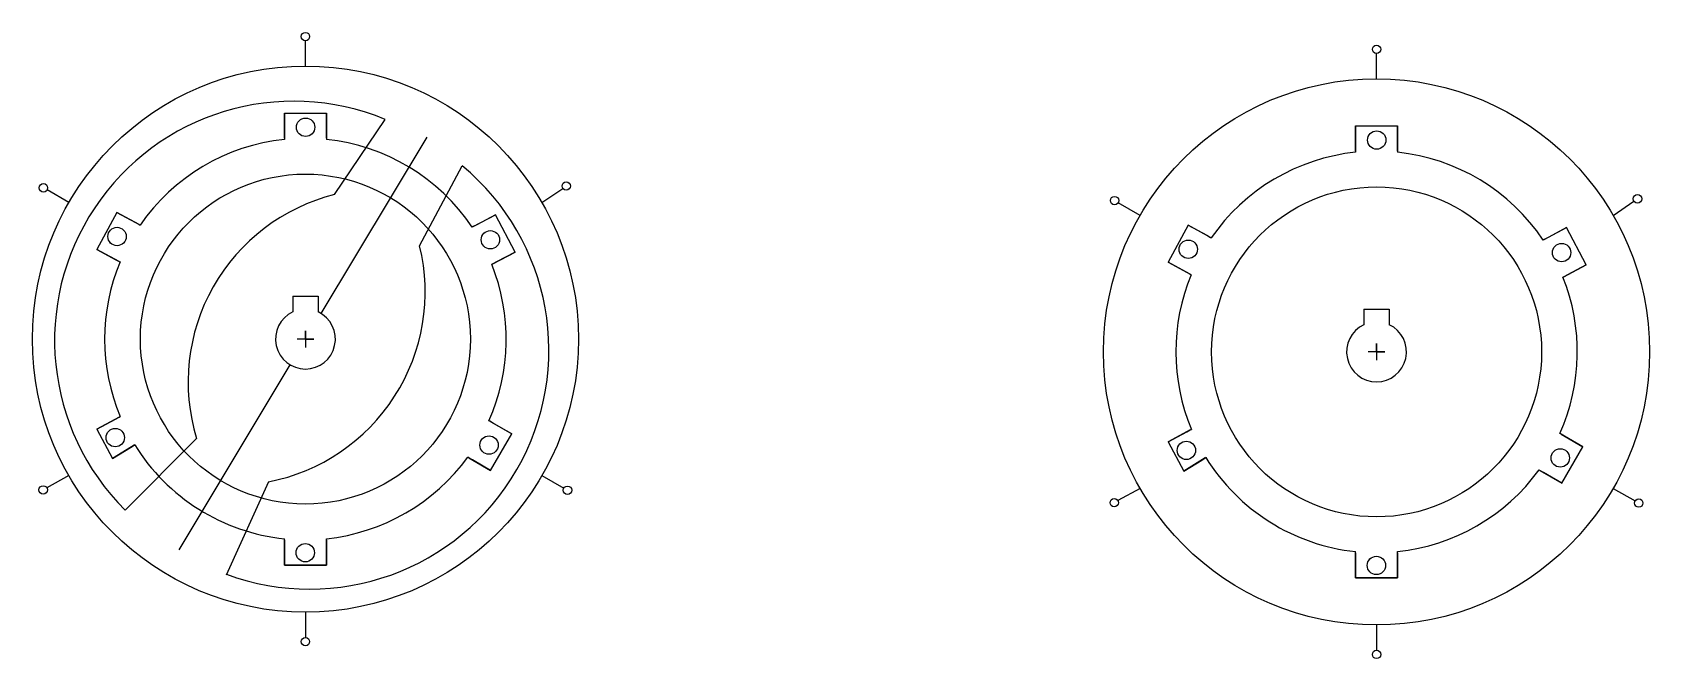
# Model space of a CAD drawing. Header units: millimetres. Extents: x 2331 to 2715, y 1863 to 2011.
import ezdxf

# ---------------------------------------------------------------- set-up
doc = ezdxf.new("R2010")
doc.units = ezdxf.units.MM

msp = doc.modelspace()

# ---------------------------------------------------------------- linework, layer by layer
for p, q in [((2395.51, 2003.44), (2395.51, 2009.44)), ((2649.89, 2000.41), (2649.89, 2006.41)), ((2390.51, 1992.28), (2390.51, 1987.28)), ((2390.51, 1986.28), (2390.51, 1992.28)), ((2390.51, 1992.28), (2400.51, 1992.28)), ((2400.51, 1986.28), (2400.51, 1992.28)), ((2400.51, 1992.28), (2400.51, 1987.28)), ((2402.38, 1972.91), (2414.48, 1990.76)), ((2390.51, 1987.28), (2390.51, 1986.28)), ((2390.51, 1986.28), (2390.53, 1986.02)), ((2390.51, 1986.28), (2390.53, 1986.02)), ((2424.31, 1986.52), (2399.17, 1944.69)), ((2400.51, 1986.28), (2400.48, 1986.02)), ((2400.51, 1986.28), (2400.48, 1986.02)), ((2400.51, 1987.28), (2400.51, 1986.28)), ((2644.89, 1989.24), (2644.89, 1984.24)), ((2644.89, 1983.24), (2644.89, 1989.24)), ((2644.89, 1989.24), (2654.89, 1989.24)), ((2654.89, 1983.24), (2654.89, 1989.24)), ((2654.89, 1989.24), (2654.89, 1984.24)), ((2644.89, 1984.24), (2644.89, 1983.24)), ((2644.89, 1983.24), (2644.92, 1982.98)), ((2644.89, 1983.24), (2644.92, 1982.98)), ((2654.89, 1983.24), (2654.87, 1982.98)), ((2654.89, 1983.24), (2654.87, 1982.98)), ((2654.89, 1984.24), (2654.89, 1983.24)), ((2422.63, 1960.71), (2432.75, 1979.75)), ((2451.66, 1971.02), (2456.63, 1974.38)), ((2339.35, 1971.02), (2334.14, 1974.01)), ((2593.73, 1967.98), (2588.53, 1970.98)), ((2706.05, 1967.98), (2711.02, 1971.35)), ((2350.76, 1968.67), (2345.97, 1959.89)), ((2350.76, 1968.67), (2355.15, 1966.28)), ((2356.03, 1965.8), (2350.76, 1968.67)), ((2435.32, 1965.3), (2440.63, 1968.1)), ((2440.63, 1968.1), (2436.21, 1965.77)), ((2445.3, 1959.26), (2440.63, 1968.1)), ((2355.15, 1966.28), (2356.03, 1965.8)), ((2356.03, 1965.8), (2356.24, 1965.65)), ((2356.03, 1965.8), (2356.24, 1965.65)), ((2435.32, 1965.3), (2435.11, 1965.15)), ((2435.32, 1965.3), (2435.11, 1965.15)), ((2436.21, 1965.77), (2435.32, 1965.3)), ((2605.15, 1965.64), (2600.36, 1956.85)), ((2605.15, 1965.64), (2609.54, 1963.24)), ((2610.42, 1962.76), (2605.15, 1965.64)), ((2609.54, 1963.24), (2610.42, 1962.76)), ((2610.42, 1962.76), (2610.63, 1962.62)), ((2610.42, 1962.76), (2610.63, 1962.62)), ((2689.71, 1962.26), (2695.02, 1965.07)), ((2690.6, 1962.73), (2689.71, 1962.26)), ((2695.02, 1965.07), (2690.6, 1962.73)), ((2699.69, 1956.23), (2695.02, 1965.07)), ((2351.24, 1957.02), (2345.97, 1959.89)), ((2345.97, 1959.89), (2350.36, 1957.5)), ((2440, 1956.46), (2445.3, 1959.26)), ((2445.3, 1959.26), (2440.88, 1956.93)), ((2689.71, 1962.26), (2689.49, 1962.12)), ((2689.71, 1962.26), (2689.49, 1962.12)), ((2350.36, 1957.5), (2351.24, 1957.02)), ((2351.24, 1957.02), (2351.48, 1956.92)), ((2351.24, 1957.02), (2351.48, 1956.92)), ((2440, 1956.46), (2439.75, 1956.36)), ((2440, 1956.46), (2439.75, 1956.36)), ((2440.88, 1956.93), (2440, 1956.46)), ((2605.63, 1953.98), (2600.36, 1956.85)), ((2600.36, 1956.85), (2604.75, 1954.46)), ((2694.38, 1953.42), (2699.69, 1956.23)), ((2699.69, 1956.23), (2695.27, 1953.89)), ((2604.75, 1954.46), (2605.63, 1953.98)), ((2605.63, 1953.98), (2605.87, 1953.88)), ((2605.63, 1953.98), (2605.87, 1953.88)), ((2694.38, 1953.42), (2694.14, 1953.33)), ((2694.38, 1953.42), (2694.14, 1953.33)), ((2695.27, 1953.89), (2694.38, 1953.42)), ((2392.51, 1948.76), (2398.51, 1948.76)), ((2392.51, 1948.76), (2392.51, 1945.04)), ((2398.51, 1948.76), (2398.51, 1945.04)), ((2646.89, 1945.73), (2652.89, 1945.73)), ((2646.89, 1945.73), (2646.89, 1942.01)), ((2652.89, 1945.73), (2652.89, 1942.01)), ((2395.51, 1938.6), (2395.51, 1940.6)), ((2395.51, 1940.6), (2395.51, 1936.6)), ((2397.51, 1938.6), (2393.51, 1938.6)), ((2395.51, 1938.6), (2397.51, 1938.6)), ((2649.89, 1935.56), (2649.89, 1937.56)), ((2649.89, 1937.56), (2649.89, 1933.56)), ((2391.84, 1932.5), (2365.42, 1888.54)), ((2651.89, 1935.56), (2647.89, 1935.56)), ((2649.89, 1935.56), (2651.89, 1935.56)), ((2351.28, 1920.09), (2346.01, 1917.21)), ((2346.01, 1917.21), (2350.4, 1919.61)), ((2346.01, 1917.21), (2349.73, 1910.23)), ((2350.4, 1919.61), (2351.28, 1920.09)), ((2351.28, 1920.09), (2351.52, 1920.19)), ((2351.28, 1920.09), (2351.52, 1920.19)), ((2439.3, 1919.08), (2439.06, 1919.19)), ((2439.3, 1919.08), (2439.06, 1919.19)), ((2439.3, 1919.08), (2444.49, 1916.08)), ((2440.16, 1918.58), (2439.3, 1919.08)), ((2444.49, 1916.08), (2440.16, 1918.58)), ((2605.66, 1917.06), (2600.4, 1914.18)), ((2600.4, 1914.18), (2604.79, 1916.58)), ((2604.79, 1916.58), (2605.66, 1917.06)), ((2605.66, 1917.06), (2605.91, 1917.16)), ((2605.66, 1917.06), (2605.91, 1917.16)), ((2354.82, 1913.4), (2349.73, 1910.23)), ((2349.73, 1910.23), (2353.97, 1912.87)), ((2369.64, 1915.02), (2352.72, 1897.98)), ((2353.97, 1912.87), (2354.82, 1913.4)), ((2354.82, 1913.4), (2355.03, 1913.56)), ((2354.82, 1913.4), (2355.03, 1913.56)), ((2439.49, 1907.42), (2444.49, 1916.08)), ((2600.4, 1914.18), (2604.11, 1907.2)), ((2693.69, 1916.05), (2693.45, 1916.16)), ((2693.69, 1916.05), (2693.45, 1916.16)), ((2693.69, 1916.05), (2698.88, 1913.05)), ((2694.55, 1915.55), (2693.69, 1916.05)), ((2693.88, 1904.39), (2698.88, 1913.05)), ((2698.88, 1913.05), (2694.55, 1915.55)), ((2434.3, 1910.42), (2434.09, 1910.58)), ((2434.3, 1910.42), (2434.09, 1910.58)), ((2435.16, 1909.92), (2434.3, 1910.42)), ((2434.3, 1910.42), (2439.49, 1907.42)), ((2439.49, 1907.42), (2435.16, 1909.92)), ((2609.21, 1910.37), (2604.11, 1907.2)), ((2604.11, 1907.2), (2608.36, 1909.84)), ((2608.36, 1909.84), (2609.21, 1910.37)), ((2609.21, 1910.37), (2609.42, 1910.53)), ((2609.21, 1910.37), (2609.42, 1910.53)), ((2339.35, 1906.17), (2334.09, 1903.27)), ((2451.66, 1906.17), (2456.88, 1903.2)), ((2688.69, 1907.39), (2688.48, 1907.54)), ((2688.69, 1907.39), (2688.48, 1907.54)), ((2689.55, 1906.89), (2688.69, 1907.39)), ((2688.69, 1907.39), (2693.88, 1904.39)), ((2693.88, 1904.39), (2689.55, 1906.89)), ((2386.75, 1904.71), (2376.65, 1882.57)), ((2593.73, 1903.14), (2588.48, 1900.24)), ((2706.05, 1903.14), (2711.27, 1900.17)), ((2390.51, 1890.91), (2390.53, 1891.17)), ((2390.51, 1890.91), (2390.53, 1891.17)), ((2390.51, 1889.91), (2390.51, 1890.91)), ((2390.51, 1890.91), (2390.51, 1884.91)), ((2390.51, 1884.91), (2390.51, 1889.91)), ((2400.51, 1890.91), (2400.48, 1891.17)), ((2400.51, 1890.91), (2400.48, 1891.17)), ((2400.51, 1890.91), (2400.51, 1884.91)), ((2400.51, 1889.91), (2400.51, 1890.91)), ((2400.51, 1884.91), (2400.51, 1889.91)), ((2644.89, 1887.88), (2644.92, 1888.14)), ((2644.89, 1887.88), (2644.92, 1888.14)), ((2644.89, 1886.88), (2644.89, 1887.88)), ((2644.89, 1887.88), (2644.89, 1881.88)), ((2644.89, 1881.88), (2644.89, 1886.88)), ((2654.89, 1887.88), (2654.87, 1888.14)), ((2654.89, 1887.88), (2654.87, 1888.14)), ((2654.89, 1887.88), (2654.89, 1881.88)), ((2654.89, 1886.88), (2654.89, 1887.88)), ((2654.89, 1881.88), (2654.89, 1886.88)), ((2400.51, 1884.91), (2390.51, 1884.91)), ((2390.51, 1884.91), (2400.51, 1884.91)), ((2654.89, 1881.88), (2644.89, 1881.88)), ((2644.89, 1881.88), (2654.89, 1881.88)), ((2395.51, 1873.75), (2395.51, 1867.75)), ((2649.89, 1870.71), (2649.89, 1864.71))]:
    msp.add_line(p, q)
for centre, radius in [((2395.51, 2010.44), 1), ((2649.89, 2007.41), 1), ((2395.51, 1938.6), 64.85), ((2649.89, 1935.56), 64.85), ((2395.54, 1988.91), 2.18), ((2649.93, 1985.87), 2.18), ((2333.28, 1974.51), 1), ((2395.51, 1938.6), 39.18), ((2457.46, 1974.95), 1), ((2649.89, 1935.56), 39.18), ((2587.67, 1971.48), 1), ((2711.85, 1971.91), 1), ((2350.78, 1962.96), 2.18), ((2439.44, 1962.18), 2.18), ((2605.17, 1959.93), 2.18), ((2693.83, 1959.14), 2.18), ((2350.34, 1915.21), 2.18), ((2439.11, 1913.42), 2.18), ((2604.72, 1912.18), 2.18), ((2693.5, 1910.38), 2.18), ((2333.22, 1902.79), 1), ((2457.75, 1902.71), 1), ((2587.6, 1899.75), 1), ((2712.14, 1899.67), 1), ((2395.47, 1887.87), 2.18), ((2649.86, 1884.84), 2.18), ((2395.51, 1866.75), 1), ((2649.89, 1863.71), 1)]:
    msp.add_circle(centre, radius)
for centre, radius, start, end in [((2392.74, 1938.28), 56.8, 67.4982, 225.2008), ((2395.51, 1938.6), 47.68, 95.9863, 145.429), ((2395.51, 1938.6), 47.68, 33.8474, 84.0137), ((2649.89, 1935.56), 47.68, 95.9863, 145.429), ((2649.89, 1935.56), 47.68, 33.8474, 84.0137), ((2396.52, 1936.01), 56.8, 249.614, 50.3629), ((2413.56, 1928.38), 45.91, 104.0945, 196.9245), ((2378.04, 1949.79), 45.91, 280.9367, 13.7667), ((2395.51, 1938.6), 47.68, 157.4015, 202.7004), ((2395.51, 1938.6), 47.68, 335.9863, 21.8749), ((2649.89, 1935.56), 47.68, 157.4015, 202.7004), ((2649.89, 1935.56), 47.68, 335.9863, 21.8749), ((2395.51, 1938.6), 7.11, 114.9623, 65.0377), ((2649.89, 1935.56), 7.11, 114.9623, 65.0377), ((2395.51, 1938.6), 47.68, 211.7456, 264.0137), ((2395.51, 1938.6), 47.68, 275.9863, 324.0137), ((2649.89, 1935.56), 47.68, 211.7456, 264.0137), ((2649.89, 1935.56), 47.68, 275.9863, 324.0137)]:
    msp.add_arc(centre, radius, start, end)

doc.saveas('drawing.dxf')
